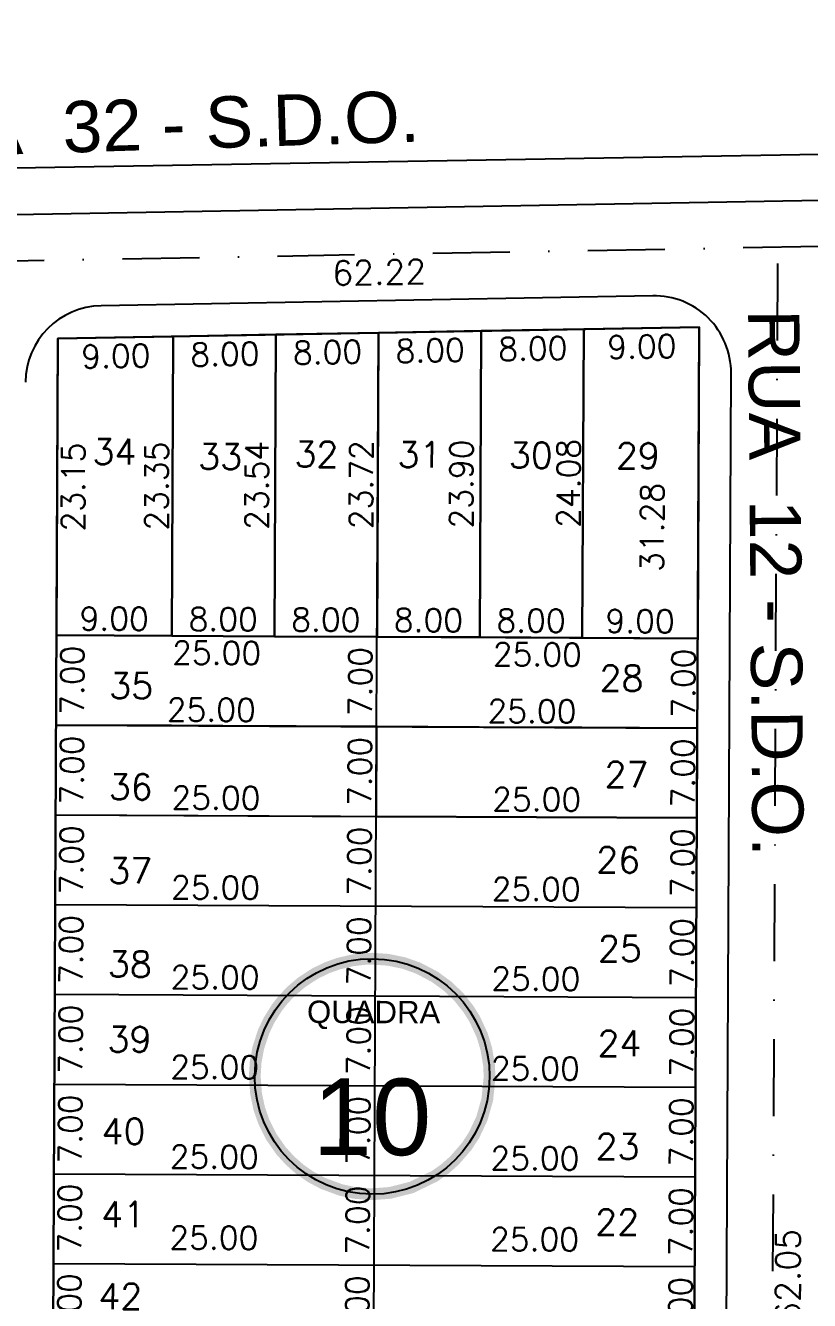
# Model space of a CAD drawing. Header units: millimetres. Extents: x -4430026 to 4783824, y 584 to 9593110.
# Drawn here: x 2252.3 to 2313.4, y 1871.1 to 1970.5 of the extents above; entities that cross this region are included whole.
import ezdxf
from ezdxf.enums import TextEntityAlignment as Align

# ---------------------------------------------------------------- set-up
doc = ezdxf.new("R2010")
doc.units = ezdxf.units.MM
doc.linetypes.add('DASHDOT', pattern=[1, 0.5, -0.25, 0, -0.25])
doc.linetypes.add('HIDDEN2', pattern=[0.1875, 0.125, -0.0625])
for name, color, linetype in [('boundary filipe', 6, 'Continuous'), ('BOUNDARY LOTES', 2, 'Continuous'), ('Calçada', 1, 'Continuous'), ('Cota', 8, 'Continuous'), ('COTAS', 8, 'Continuous'), ('Lotes', 2, 'Continuous'), ('Nomes de Ruas', 3, 'Continuous'), ('Numero de lotes', 5, 'Continuous'), ('númeraçãoquadras', 4, 'Continuous'), ('POLIGONAL', 5, 'Continuous'), ('Projeção', 8, 'HIDDEN2'), ('QUADRA', 4, 'Continuous')]:
    doc.layers.add(name, color=color, linetype=linetype)
doc.styles.add('arcad1', font='romans.shx')
doc.styles.add('ARIAL', font='arial.ttf', dxfattribs={"height": 0.25})
doc.styles.add('ROMANS', font='romans.shx')
doc.styles.add('STYLE1', font='sanss___.ttf')
doc.dimstyles.new('BOLA100', dxfattribs={"dimscale": 0, "dimtxt": 1.9, "dimasz": 0.18, "dimexe": 0.18, "dimexo": 0.063, "dimgap": 0, "dimtad": 1, "dimzin": 4, "dimdsep": 46, "dimtxsty": 'ROMANS', "dimcen": 0.09, "dimse1": 1, "dimse2": 1, "dimsd1": 1, "dimsd2": 1, "dimclrt": 256, "dimaunit": 1, "dimadec": 4, "dimazin": 0, "dimtfac": 1.2, "dimtix": 1, "dimtmove": 2, "dimatfit": 3, "dimfxl": 1, "dimtvp": 2, "dimtolj": 1, "dimtzin": 4, "dimarcsym": 0})
doc.dimstyles.get("Standard").update_dxf_attribs({"dimtxt": 0.18, "dimasz": 0.18, "dimexe": 0.18, "dimexo": 0.0625, "dimgap": 0.09, "dimtad": 0, "dimtih": 1, "dimtoh": 1, "dimdec": 4, "dimzin": 0, "dimdsep": 46, "dimtxsty": 'Standard', "dimcen": 0.09, "dimadec": 0, "dimazin": 0, "dimtfac": 1, "dimtdec": 4, "dimtofl": 0, "dimtmove": 0, "dimatfit": 3, "dimfxl": 1, "dimtolj": 1, "dimtzin": 0, "dimarcsym": 0})

# ---------------------------------------------------------------- blocks, each defined once
blk = doc.blocks.new('NUM_quadra')
at = {"color": 6, "const_width": 0.02}
blk.add_lwpolyline([(-0.0134, 0.1996), (-0.034, 0.1971), (-0.0579, 0.1914), (-0.0779, 0.1842), (-0.0981, 0.1743), (-0.1208, 0.1594), (-0.1377, 0.145), (-0.1521, 0.1299), (-0.1625, 0.1166), (-0.1764, 0.0942), (-0.1852, 0.0754), (-0.1941, 0.0483), (-0.1985, 0.0243), (-0.2, 0), (-0.1977, -0.0299), (-0.1921, -0.0556), (-0.1839, -0.0786), (-0.1713, -0.1033), (-0.1546, -0.1269), (-0.1389, -0.1439), (-0.1219, -0.1586), (-0.1046, -0.1705), (-0.0831, -0.1819), (-0.0531, -0.1928), (-0.0302, -0.1977), (0, -0.2), (0.0309, -0.1976), (0.0677, -0.1882), (0.1069, -0.169), (0.124, -0.1569), (0.1407, -0.1421), (0.1614, -0.1181), (0.1737, -0.0992), (0.187, -0.071), (0.1962, -0.0386), (0.2, 0), (0.1989, 0.0205), (0.1943, 0.0473), (0.1871, 0.0707), (0.1741, 0.0984), (0.1635, 0.1151), (0.1472, 0.1354), (0.1285, 0.1533), (0.1063, 0.1694), (0.0782, 0.1841), (0.0533, 0.1928), (0.0267, 0.1982), (0, 0.2)], close=True, dxfattribs=at)
blk.add_circle((0, 0), 0.2)
at = {"color": 3, "insert": (-0.1114, 0.1285), "char_height": 0.038, "width": 0.2663, "attachment_point": 1, "style": 'STYLE1'}
blk.add_mtext('\\fArial|b0|i0|c0|p34;QUADRA', dxfattribs=at)
at = {"color": 3, "style": 'STYLE1'}
blk.add_attdef('00', text='', height=0.13, dxfattribs=at).set_placement((0, -0.1335), align=Align.CENTER)
blk = doc.blocks.new('*D13324')
at = {"layer": 'DEFPOINTS', "color": 0}
for p in [(2254.817, 1946.092), (2263.818, 1946.253), (2263.909, 1941.205)]:
    blk.add_point(p, dxfattribs=at)
at = {"layer": 'Cota', "color": 41, "insert": (2259.344, 1944.724), "char_height": 1.8, "attachment_point": 5, "rotation": 1.02791, "style": 'ROMANS'}
blk.add_mtext('\\A1;9.00', dxfattribs=at)
blk = doc.blocks.new('*D13325')
at = {"layer": 'DEFPOINTS', "color": 0}
for p in [(2254.817, 1946.092), (2254.707, 1922.942), (2259.565, 1922.919)]:
    blk.add_point(p, dxfattribs=at)
at = {"layer": 'Cota', "color": 41, "insert": (2256.02, 1934.511), "char_height": 1.8, "attachment_point": 5, "rotation": 89.72858, "style": 'ROMANS'}
blk.add_mtext('\\A1;23.15', dxfattribs=at)
blk = doc.blocks.new('*D13326')
at = {"layer": 'DEFPOINTS', "color": 0}
for p in [(2263.818, 1946.253), (2266.182, 1946.242), (2263.707, 1922.9)]:
    blk.add_point(p, dxfattribs=at)
at = {"layer": 'Cota', "color": 41, "insert": (2262.527, 1934.582), "char_height": 1.8, "attachment_point": 5, "rotation": 89.72858, "style": 'ROMANS'}
blk.add_mtext('\\A1;23.35', dxfattribs=at)
blk = doc.blocks.new('*D13327')
at = {"layer": 'DEFPOINTS', "color": 0}
for p in [(2271.819, 1946.397), (2273.992, 1946.387), (2271.707, 1922.862)]:
    blk.add_point(p, dxfattribs=at)
at = {"layer": 'Cota', "color": 41, "insert": (2270.336, 1934.636), "char_height": 1.8, "attachment_point": 5, "rotation": 89.72858, "style": 'ROMANS'}
blk.add_mtext('\\A1;23.54', dxfattribs=at)
blk = doc.blocks.new('*D13328')
at = {"layer": 'DEFPOINTS', "color": 0}
for p in [(2279.82, 1946.54), (2279.707, 1922.824), (2282.014, 1922.813)]:
    blk.add_point(p, dxfattribs=at)
at = {"layer": 'Cota', "color": 41, "insert": (2278.47, 1934.688), "char_height": 1.8, "attachment_point": 5, "rotation": 89.72858, "style": 'ROMANS'}
blk.add_mtext('\\A1;23.72', dxfattribs=at)
blk = doc.blocks.new('*D13329')
at = {"layer": 'DEFPOINTS', "color": 0}
for p in [(2287.82, 1946.684), (2289.935, 1946.674), (2287.707, 1922.786)]:
    blk.add_point(p, dxfattribs=at)
at = {"layer": 'Cota', "color": 41, "insert": (2286.279, 1934.742), "char_height": 1.8, "attachment_point": 5, "rotation": 89.72858, "style": 'ROMANS'}
blk.add_mtext('\\A1;23.90', dxfattribs=at)
blk = doc.blocks.new('*D13330')
at = {"layer": 'DEFPOINTS', "color": 0}
for p in [(2295.821, 1946.828), (2298.287, 1946.816), (2295.707, 1922.748)]:
    blk.add_point(p, dxfattribs=at)
at = {"layer": 'Cota', "color": 41, "insert": (2294.63, 1934.793), "char_height": 1.8, "attachment_point": 5, "rotation": 89.72858, "style": 'ROMANS'}
blk.add_mtext('\\A1;24.08', dxfattribs=at)
blk = doc.blocks.new('*D13331')
at = {"layer": 'DEFPOINTS', "color": 0}
for p in [(2263.697, 1920.615), (2254.683, 1917.79), (2263.683, 1917.748)]:
    blk.add_point(p, dxfattribs=at)
at = {"layer": 'Cota', "color": 41, "insert": (2259.214, 1924.237), "char_height": 1.8, "attachment_point": 5, "rotation": 359.72858, "style": 'ROMANS'}
blk.add_mtext('\\A1;9.00', dxfattribs=at)
blk = doc.blocks.new('*D13332')
at = {"layer": 'DEFPOINTS', "color": 0}
for p in [(2271.696, 1920.578), (2263.683, 1917.748), (2271.683, 1917.71)]:
    blk.add_point(p, dxfattribs=at)
at = {"layer": 'Cota', "color": 41, "insert": (2267.714, 1924.196), "char_height": 1.8, "attachment_point": 5, "rotation": 359.72858, "style": 'ROMANS'}
blk.add_mtext('\\A1;8.00', dxfattribs=at)
blk = doc.blocks.new('*D13333')
at = {"layer": 'DEFPOINTS', "color": 0}
for p in [(2279.696, 1920.54), (2271.683, 1917.71), (2279.683, 1917.672)]:
    blk.add_point(p, dxfattribs=at)
at = {"layer": 'Cota', "color": 41, "insert": (2275.713, 1924.159), "char_height": 1.8, "attachment_point": 5, "rotation": 359.72858, "style": 'ROMANS'}
blk.add_mtext('\\A1;8.00', dxfattribs=at)
blk = doc.blocks.new('*D13334')
at = {"layer": 'DEFPOINTS', "color": 0}
for p in [(2287.696, 1920.502), (2279.683, 1917.672), (2287.683, 1917.634)]:
    blk.add_point(p, dxfattribs=at)
at = {"layer": 'Cota', "color": 41, "insert": (2283.713, 1924.121), "char_height": 1.8, "attachment_point": 5, "rotation": 359.72858, "style": 'ROMANS'}
blk.add_mtext('\\A1;8.00', dxfattribs=at)
blk = doc.blocks.new('*D13335')
at = {"layer": 'DEFPOINTS', "color": 0}
for p in [(2295.696, 1920.464), (2287.683, 1917.634), (2295.683, 1917.596)]:
    blk.add_point(p, dxfattribs=at)
at = {"layer": 'Cota', "color": 41, "insert": (2291.713, 1924.083), "char_height": 1.8, "attachment_point": 5, "rotation": 359.72858, "style": 'ROMANS'}
blk.add_mtext('\\A1;8.00', dxfattribs=at)
blk = doc.blocks.new('*D13336')
at = {"layer": 'DEFPOINTS', "color": 0}
for p in [(2304.696, 1920.421), (2295.683, 1917.596), (2304.682, 1917.553)]:
    blk.add_point(p, dxfattribs=at)
at = {"layer": 'Cota', "color": 41, "insert": (2300.213, 1924.043), "char_height": 1.8, "attachment_point": 5, "rotation": 359.72858, "style": 'ROMANS'}
blk.add_mtext('\\A1;9.00', dxfattribs=at)
blk = doc.blocks.new('*D13337')
at = {"layer": 'DEFPOINTS', "color": 0}
for p in [(2263.818, 1946.253), (2271.819, 1946.397), (2271.909, 1941.349)]:
    blk.add_point(p, dxfattribs=at)
at = {"layer": 'Cota', "color": 41, "insert": (2267.844, 1944.876), "char_height": 1.8, "attachment_point": 5, "rotation": 1.02791, "style": 'ROMANS'}
blk.add_mtext('\\A1;8.00', dxfattribs=at)
blk = doc.blocks.new('*D13338')
at = {"layer": 'DEFPOINTS', "color": 0}
for p in [(2271.819, 1946.397), (2279.82, 1946.54), (2279.91, 1941.492)]:
    blk.add_point(p, dxfattribs=at)
at = {"layer": 'Cota', "color": 41, "insert": (2275.845, 1945.02), "char_height": 1.8, "attachment_point": 5, "rotation": 1.02791, "style": 'ROMANS'}
blk.add_mtext('\\A1;8.00', dxfattribs=at)
blk = doc.blocks.new('*D13339')
at = {"layer": 'DEFPOINTS', "color": 0}
for p in [(2279.82, 1946.54), (2287.82, 1946.684), (2287.911, 1941.636)]:
    blk.add_point(p, dxfattribs=at)
at = {"layer": 'Cota', "color": 41, "insert": (2283.846, 1945.163), "char_height": 1.8, "attachment_point": 5, "rotation": 1.02791, "style": 'ROMANS'}
blk.add_mtext('\\A1;8.00', dxfattribs=at)
blk = doc.blocks.new('*D13340')
at = {"layer": 'DEFPOINTS', "color": 0}
for p in [(2287.82, 1946.684), (2295.821, 1946.828), (2295.912, 1941.779)]:
    blk.add_point(p, dxfattribs=at)
at = {"layer": 'Cota', "color": 41, "insert": (2291.847, 1945.307), "char_height": 1.8, "attachment_point": 5, "rotation": 1.02791, "style": 'ROMANS'}
blk.add_mtext('\\A1;8.00', dxfattribs=at)
blk = doc.blocks.new('*D13341')
at = {"layer": 'DEFPOINTS', "color": 0}
for p in [(2295.821, 1946.828), (2304.822, 1946.989), (2304.912, 1941.941)]:
    blk.add_point(p, dxfattribs=at)
at = {"layer": 'Cota', "color": 41, "insert": (2300.347, 1945.46), "char_height": 1.8, "attachment_point": 5, "rotation": 1.02791, "style": 'ROMANS'}
blk.add_mtext('\\A1;9.00', dxfattribs=at)
blk = doc.blocks.new('*D13342')
at = {"layer": 'DEFPOINTS', "color": 0}
for p in [(2254.575, 1895.051), (2279.575, 1894.933), (2279.564, 1892.61)]:
    blk.add_point(p, dxfattribs=at)
at = {"layer": 'Cota', "color": 41, "insert": (2267.081, 1896.269), "char_height": 1.8, "attachment_point": 5, "rotation": 359.72858, "style": 'ROMANS'}
blk.add_mtext('\\A1;25.00', dxfattribs=at)
blk = doc.blocks.new('*D13343')
at = {"layer": 'DEFPOINTS', "color": 0}
for p in [(2279.575, 1894.933), (2304.575, 1894.814), (2304.564, 1892.491)]:
    blk.add_point(p, dxfattribs=at)
at = {"layer": 'Cota', "color": 41, "insert": (2292.081, 1896.151), "char_height": 1.8, "attachment_point": 5, "rotation": 359.72858, "style": 'ROMANS'}
blk.add_mtext('\\A1;25.00', dxfattribs=at)
blk = doc.blocks.new('*D13344')
at = {"layer": 'DEFPOINTS', "color": 0}
for p in [(2254.608, 1901.942), (2254.575, 1894.942), (2259.432, 1894.919)]:
    blk.add_point(p, dxfattribs=at)
at = {"layer": 'Cota', "color": 41, "insert": (2255.849, 1898.436), "char_height": 1.8, "attachment_point": 5, "rotation": 89.72858, "style": 'ROMANS'}
blk.add_mtext('\\A1;7.00', dxfattribs=at)
blk = doc.blocks.new('*D13345')
at = {"layer": 'DEFPOINTS', "color": 0}
for p in [(2279.608, 1901.824), (2279.575, 1894.824), (2281.881, 1894.813)]:
    blk.add_point(p, dxfattribs=at)
at = {"layer": 'Cota', "color": 41, "insert": (2278.298, 1898.33), "char_height": 1.8, "attachment_point": 5, "rotation": 89.72858, "style": 'ROMANS'}
blk.add_mtext('\\A1;7.00', dxfattribs=at)
blk = doc.blocks.new('*D13346')
at = {"layer": 'DEFPOINTS', "color": 0}
for p in [(2254.542, 1888.051), (2279.542, 1887.933), (2279.531, 1885.61)]:
    blk.add_point(p, dxfattribs=at)
at = {"layer": 'Cota', "color": 41, "insert": (2267.048, 1889.269), "char_height": 1.8, "attachment_point": 5, "rotation": 359.72858, "style": 'ROMANS'}
blk.add_mtext('\\A1;25.00', dxfattribs=at)
blk = doc.blocks.new('*D13347')
at = {"layer": 'DEFPOINTS', "color": 0}
for p in [(2279.542, 1887.933), (2304.542, 1887.815), (2304.531, 1885.492)]:
    blk.add_point(p, dxfattribs=at)
at = {"layer": 'Cota', "color": 41, "insert": (2292.048, 1889.151), "char_height": 1.8, "attachment_point": 5, "rotation": 359.72858, "style": 'ROMANS'}
blk.add_mtext('\\A1;25.00', dxfattribs=at)
blk = doc.blocks.new('*D13348')
at = {"layer": 'DEFPOINTS', "color": 0}
for p in [(2254.575, 1894.942), (2254.542, 1887.943), (2259.399, 1887.92)]:
    blk.add_point(p, dxfattribs=at)
at = {"layer": 'Cota', "color": 41, "insert": (2255.816, 1891.437), "char_height": 1.8, "attachment_point": 5, "rotation": 89.72858, "style": 'ROMANS'}
blk.add_mtext('\\A1;7.00', dxfattribs=at)
blk = doc.blocks.new('*D13349')
at = {"layer": 'DEFPOINTS', "color": 0}
for p in [(2279.575, 1894.824), (2279.541, 1887.824), (2281.848, 1887.813)]:
    blk.add_point(p, dxfattribs=at)
at = {"layer": 'Cota', "color": 41, "insert": (2278.265, 1891.33), "char_height": 1.8, "attachment_point": 5, "rotation": 89.72858, "style": 'ROMANS'}
blk.add_mtext('\\A1;7.00', dxfattribs=at)
blk = doc.blocks.new('*D13350')
at = {"layer": 'DEFPOINTS', "color": 0}
for p in [(2254.509, 1881.051), (2279.509, 1880.933), (2279.498, 1878.61)]:
    blk.add_point(p, dxfattribs=at)
at = {"layer": 'Cota', "color": 41, "insert": (2267.015, 1882.269), "char_height": 1.8, "attachment_point": 5, "rotation": 359.72858, "style": 'ROMANS'}
blk.add_mtext('\\A1;25.00', dxfattribs=at)
blk = doc.blocks.new('*D13351')
at = {"layer": 'DEFPOINTS', "color": 0}
for p in [(2279.509, 1880.933), (2304.508, 1880.815), (2304.497, 1878.492)]:
    blk.add_point(p, dxfattribs=at)
at = {"layer": 'Cota', "color": 41, "insert": (2292.015, 1882.151), "char_height": 1.8, "attachment_point": 5, "rotation": 359.72858, "style": 'ROMANS'}
blk.add_mtext('\\A1;25.00', dxfattribs=at)
blk = doc.blocks.new('*D13352')
at = {"layer": 'DEFPOINTS', "color": 0}
for p in [(2254.542, 1887.943), (2254.508, 1880.943), (2259.366, 1880.92)]:
    blk.add_point(p, dxfattribs=at)
at = {"layer": 'Cota', "color": 41, "insert": (2255.783, 1884.437), "char_height": 1.8, "attachment_point": 5, "rotation": 89.72858, "style": 'ROMANS'}
blk.add_mtext('\\A1;7.00', dxfattribs=at)
blk = doc.blocks.new('*D13353')
at = {"layer": 'DEFPOINTS', "color": 0}
for p in [(2279.541, 1887.824), (2279.508, 1880.824), (2281.815, 1880.813)]:
    blk.add_point(p, dxfattribs=at)
at = {"layer": 'Cota', "color": 41, "insert": (2278.231, 1884.33), "char_height": 1.8, "attachment_point": 5, "rotation": 89.72858, "style": 'ROMANS'}
blk.add_mtext('\\A1;7.00', dxfattribs=at)
blk = doc.blocks.new('*D13354')
at = {"layer": 'DEFPOINTS', "color": 0}
for p in [(2254.479, 1874.736), (2279.479, 1874.618), (2279.468, 1872.295)]:
    blk.add_point(p, dxfattribs=at)
at = {"layer": 'Cota', "color": 41, "insert": (2266.985, 1875.954), "char_height": 1.8, "attachment_point": 5, "rotation": 359.72858, "style": 'ROMANS'}
blk.add_mtext('\\A1;25.00', dxfattribs=at)
blk = doc.blocks.new('*D13355')
at = {"layer": 'DEFPOINTS', "color": 0}
for p in [(2279.479, 1874.618), (2304.479, 1874.5), (2304.468, 1872.177)]:
    blk.add_point(p, dxfattribs=at)
at = {"layer": 'Cota', "color": 41, "insert": (2291.985, 1875.836), "char_height": 1.8, "attachment_point": 5, "rotation": 359.72858, "style": 'ROMANS'}
blk.add_mtext('\\A1;25.00', dxfattribs=at)
blk = doc.blocks.new('*D13356')
at = {"layer": 'DEFPOINTS', "color": 0}
for p in [(2254.509, 1881.002), (2254.476, 1874.002), (2259.333, 1873.979)]:
    blk.add_point(p, dxfattribs=at)
at = {"layer": 'Cota', "color": 41, "insert": (2255.75, 1877.496), "char_height": 1.8, "attachment_point": 5, "rotation": 89.72858, "style": 'ROMANS'}
blk.add_mtext('\\A1;7.00', dxfattribs=at)
blk = doc.blocks.new('*D13357')
at = {"layer": 'DEFPOINTS', "color": 0}
for p in [(2279.508, 1880.824), (2279.475, 1873.824), (2281.782, 1873.813)]:
    blk.add_point(p, dxfattribs=at)
at = {"layer": 'Cota', "color": 41, "insert": (2278.198, 1877.33), "char_height": 1.8, "attachment_point": 5, "rotation": 89.72858, "style": 'ROMANS'}
blk.add_mtext('\\A1;7.00', dxfattribs=at)
blk = doc.blocks.new('*D13360')
at = {"layer": 'DEFPOINTS', "color": 0}
for p in [(2254.476, 1874.002), (2254.442, 1867.002), (2259.3, 1866.979)]:
    blk.add_point(p, dxfattribs=at)
at = {"layer": 'Cota', "color": 41, "insert": (2255.717, 1870.496), "char_height": 1.8, "attachment_point": 5, "rotation": 89.72858, "style": 'ROMANS'}
blk.add_mtext('\\A1;7.00', dxfattribs=at)
blk = doc.blocks.new('*D13361')
at = {"layer": 'DEFPOINTS', "color": 0}
for p in [(2279.475, 1873.824), (2279.442, 1866.824), (2281.748, 1866.813)]:
    blk.add_point(p, dxfattribs=at)
at = {"layer": 'Cota', "color": 41, "insert": (2278.165, 1870.33), "char_height": 1.8, "attachment_point": 5, "rotation": 89.72858, "style": 'ROMANS'}
blk.add_mtext('\\A1;7.00', dxfattribs=at)
blk = doc.blocks.new('*D13657')
at = {"layer": 'DEFPOINTS', "color": 0}
for p in [(2254.641, 1908.942), (2254.608, 1901.942), (2259.465, 1901.919)]:
    blk.add_point(p, dxfattribs=at)
at = {"layer": 'Cota', "color": 41, "insert": (2255.882, 1905.436), "char_height": 1.8, "attachment_point": 5, "rotation": 89.72858, "style": 'ROMANS'}
blk.add_mtext('\\A1;7.00', dxfattribs=at)
blk = doc.blocks.new('*D13658')
at = {"layer": 'DEFPOINTS', "color": 0}
for p in [(2279.641, 1908.824), (2279.608, 1901.824), (2281.914, 1901.813)]:
    blk.add_point(p, dxfattribs=at)
at = {"layer": 'Cota', "color": 41, "insert": (2278.331, 1905.33), "char_height": 1.8, "attachment_point": 5, "rotation": 89.72858, "style": 'ROMANS'}
blk.add_mtext('\\A1;7.00', dxfattribs=at)
blk = doc.blocks.new('*D13659')
at = {"layer": 'DEFPOINTS', "color": 0}
for p in [(2254.674, 1915.942), (2254.641, 1908.942), (2259.499, 1908.919)]:
    blk.add_point(p, dxfattribs=at)
at = {"layer": 'Cota', "color": 41, "insert": (2255.915, 1912.436), "char_height": 1.8, "attachment_point": 5, "rotation": 89.72858, "style": 'ROMANS'}
blk.add_mtext('\\A1;7.00', dxfattribs=at)
blk = doc.blocks.new('*D13660')
at = {"layer": 'DEFPOINTS', "color": 0}
for p in [(2279.674, 1915.824), (2279.641, 1908.824), (2281.947, 1908.813)]:
    blk.add_point(p, dxfattribs=at)
at = {"layer": 'Cota', "color": 41, "insert": (2278.364, 1912.33), "char_height": 1.8, "attachment_point": 5, "rotation": 89.72858, "style": 'ROMANS'}
blk.add_mtext('\\A1;7.00', dxfattribs=at)
blk = doc.blocks.new('*D13661')
at = {"layer": 'DEFPOINTS', "color": 0}
for p in [(2254.608, 1902.051), (2279.608, 1901.933), (2279.597, 1899.61)]:
    blk.add_point(p, dxfattribs=at)
at = {"layer": 'Cota', "color": 41, "insert": (2267.114, 1903.269), "char_height": 1.8, "attachment_point": 5, "rotation": 359.72858, "style": 'ROMANS'}
blk.add_mtext('\\A1;25.00', dxfattribs=at)
blk = doc.blocks.new('*D13662')
at = {"layer": 'DEFPOINTS', "color": 0}
for p in [(2279.608, 1901.933), (2304.608, 1901.814), (2304.597, 1899.491)]:
    blk.add_point(p, dxfattribs=at)
at = {"layer": 'Cota', "color": 41, "insert": (2292.114, 1903.151), "char_height": 1.8, "attachment_point": 5, "rotation": 359.72858, "style": 'ROMANS'}
blk.add_mtext('\\A1;25.00', dxfattribs=at)
blk = doc.blocks.new('*D13663')
at = {"layer": 'DEFPOINTS', "color": 0}
for p in [(2254.642, 1909.051), (2279.641, 1908.933), (2279.63, 1906.61)]:
    blk.add_point(p, dxfattribs=at)
at = {"layer": 'Cota', "color": 41, "insert": (2267.148, 1910.269), "char_height": 1.8, "attachment_point": 5, "rotation": 359.72858, "style": 'ROMANS'}
blk.add_mtext('\\A1;25.00', dxfattribs=at)
blk = doc.blocks.new('*D13664')
at = {"layer": 'DEFPOINTS', "color": 0}
for p in [(2279.641, 1908.933), (2304.641, 1908.814), (2304.63, 1906.491)]:
    blk.add_point(p, dxfattribs=at)
at = {"layer": 'Cota', "color": 41, "insert": (2292.147, 1910.15), "char_height": 1.8, "attachment_point": 5, "rotation": 359.72858, "style": 'ROMANS'}
blk.add_mtext('\\A1;25.00', dxfattribs=at)
blk = doc.blocks.new('*D13665')
at = {"layer": 'DEFPOINTS', "color": 0}
for p in [(2254.279, 1915.921), (2279.279, 1915.803), (2279.268, 1913.48)]:
    blk.add_point(p, dxfattribs=at)
at = {"layer": 'Cota', "color": 41, "insert": (2266.785, 1917.139), "char_height": 1.8, "attachment_point": 5, "rotation": 359.72858, "style": 'ROMANS'}
blk.add_mtext('\\A1;25.00', dxfattribs=at)
blk = doc.blocks.new('*D13666')
at = {"layer": 'DEFPOINTS', "color": 0}
for p in [(2279.279, 1915.803), (2304.278, 1915.684), (2304.267, 1913.361)]:
    blk.add_point(p, dxfattribs=at)
at = {"layer": 'Cota', "color": 41, "insert": (2291.785, 1917.02), "char_height": 1.8, "attachment_point": 5, "rotation": 359.72858, "style": 'ROMANS'}
blk.add_mtext('\\A1;25.00', dxfattribs=at)
blk = doc.blocks.new('*D14084')
at = {"layer": 'DEFPOINTS', "color": 0, "linetype": 'ByBlock'}
for p in [(2310.951, 1953.2), (2310.184, 1791.151), (2312.293, 1791.141)]:
    blk.add_point(p, dxfattribs=at)
at = {"layer": 'COTAS', "linetype": 'ByBlock', "insert": (2311.727, 1872.17), "char_height": 1.9, "attachment_point": 5, "rotation": 89.72858, "style": 'ROMANS'}
blk.add_mtext('\\A1;162.05', dxfattribs=at)
blk = doc.blocks.new('*D14097')
at = {"layer": 'DEFPOINTS', "color": 0, "linetype": 'ByBlock'}
for p in [(2310.951, 1953.2), (2248.745, 1952.084), (2310.993, 1950.867)]:
    blk.add_point(p, dxfattribs=at)
at = {"layer": 'COTAS', "linetype": 'ByBlock', "insert": (2279.873, 1951.258), "char_height": 1.9, "attachment_point": 5, "rotation": 1.02791, "style": 'ROMANS'}
blk.add_mtext('\\A1;62.22', dxfattribs=at)
blk = doc.blocks.new('*D14098')
at = {"layer": 'DEFPOINTS', "color": 0, "linetype": 'ByBlock'}
for p in [(2373.157, 1954.316), (2373.157, 1954.316), (2310.951, 1953.2)]:
    blk.add_point(p, dxfattribs=at)
at = {"layer": 'COTAS', "linetype": 'ByBlock', "insert": (2342.036, 1955.505), "char_height": 1.9, "attachment_point": 5, "rotation": 1.02791, "style": 'ROMANS'}
blk.add_mtext('\\A1;62.22', dxfattribs=at)
blk = doc.blocks.new('*D13955')
at = {"layer": 'DEFPOINTS', "color": 0}
for p in [(2304.475, 1873.706), (2306.975, 1873.694), (2304.442, 1866.706)]:
    blk.add_point(p, dxfattribs=at)
at = {"layer": 'COTAS', "color": 41, "insert": (2303.358, 1870.211), "char_height": 1.8, "attachment_point": 5, "rotation": 89.72858, "style": 'ROMANS'}
blk.add_mtext('\\A1;7.00', dxfattribs=at)
blk = doc.blocks.new('*D13956')
at = {"layer": 'DEFPOINTS', "color": 0}
for p in [(2304.508, 1880.706), (2307.008, 1880.694), (2304.475, 1873.706)]:
    blk.add_point(p, dxfattribs=at)
at = {"layer": 'COTAS', "color": 41, "insert": (2303.391, 1877.211), "char_height": 1.8, "attachment_point": 5, "rotation": 89.72858, "style": 'ROMANS'}
blk.add_mtext('\\A1;7.00', dxfattribs=at)
blk = doc.blocks.new('*D13957')
at = {"layer": 'DEFPOINTS', "color": 0}
for p in [(2304.541, 1887.706), (2307.041, 1887.694), (2304.508, 1880.706)]:
    blk.add_point(p, dxfattribs=at)
at = {"layer": 'COTAS', "color": 41, "insert": (2303.425, 1884.211), "char_height": 1.8, "attachment_point": 5, "rotation": 89.72858, "style": 'ROMANS'}
blk.add_mtext('\\A1;7.00', dxfattribs=at)
blk = doc.blocks.new('*D13958')
at = {"layer": 'DEFPOINTS', "color": 0}
for p in [(2304.574, 1894.706), (2307.074, 1894.694), (2304.541, 1887.706)]:
    blk.add_point(p, dxfattribs=at)
at = {"layer": 'COTAS', "color": 41, "insert": (2303.458, 1891.211), "char_height": 1.8, "attachment_point": 5, "rotation": 89.72858, "style": 'ROMANS'}
blk.add_mtext('\\A1;7.00', dxfattribs=at)
blk = doc.blocks.new('*D13959')
at = {"layer": 'DEFPOINTS', "color": 0}
for p in [(2304.607, 1901.706), (2307.107, 1901.694), (2304.574, 1894.706)]:
    blk.add_point(p, dxfattribs=at)
at = {"layer": 'COTAS', "color": 41, "insert": (2303.491, 1898.211), "char_height": 1.8, "attachment_point": 5, "rotation": 89.72858, "style": 'ROMANS'}
blk.add_mtext('\\A1;7.00', dxfattribs=at)
blk = doc.blocks.new('*D13960')
at = {"layer": 'DEFPOINTS', "color": 0}
for p in [(2304.641, 1908.705), (2307.141, 1908.694), (2304.607, 1901.706)]:
    blk.add_point(p, dxfattribs=at)
at = {"layer": 'COTAS', "color": 41, "insert": (2303.524, 1905.211), "char_height": 1.8, "attachment_point": 5, "rotation": 89.72858, "style": 'ROMANS'}
blk.add_mtext('\\A1;7.00', dxfattribs=at)
blk = doc.blocks.new('*D13961')
at = {"layer": 'DEFPOINTS', "color": 0}
for p in [(2304.674, 1915.705), (2307.174, 1915.694), (2304.641, 1908.705)]:
    blk.add_point(p, dxfattribs=at)
at = {"layer": 'COTAS', "color": 41, "insert": (2303.557, 1912.211), "char_height": 1.8, "attachment_point": 5, "rotation": 89.72858, "style": 'ROMANS'}
blk.add_mtext('\\A1;7.00', dxfattribs=at)
blk = doc.blocks.new('*D13970')
at = {"layer": 'DEFPOINTS', "color": 0}
for p in [(2304.822, 1946.989), (2304.822, 1946.989), (2304.674, 1915.705)]:
    blk.add_point(p, dxfattribs=at)
at = {"layer": 'COTAS', "color": 41, "insert": (2301.148, 1931.364), "char_height": 1.8, "attachment_point": 5, "rotation": 89.72858, "style": 'ROMANS'}
blk.add_mtext('\\A1;31.28', dxfattribs=at)
blk = doc.blocks.new('*D9083')
at = {"layer": 'DEFPOINTS', "color": 0}
for p in [(2254.695, 1920.353), (2279.695, 1920.234), (2279.684, 1917.911)]:
    blk.add_point(p, dxfattribs=at)
at = {"layer": 'Cota', "color": 41, "insert": (2267.201, 1921.571), "char_height": 1.8, "attachment_point": 5, "rotation": 359.72858, "style": 'ROMANS'}
blk.add_mtext('\\A1;25.00', dxfattribs=at)
blk = doc.blocks.new('*D9084')
at = {"layer": 'DEFPOINTS', "color": 0}
for p in [(2279.695, 1920.234), (2304.695, 1920.116), (2304.684, 1917.793)]:
    blk.add_point(p, dxfattribs=at)
at = {"layer": 'Cota', "color": 41, "insert": (2292.201, 1921.452), "char_height": 1.8, "attachment_point": 5, "rotation": 359.72858, "style": 'ROMANS'}
blk.add_mtext('\\A1;25.00', dxfattribs=at)
blk = doc.blocks.new('*D9085')
at = {"layer": 'DEFPOINTS', "color": 0}
for p in [(2254.707, 1922.942), (2254.674, 1915.942), (2259.532, 1915.919)]:
    blk.add_point(p, dxfattribs=at)
at = {"layer": 'Cota', "color": 41, "insert": (2255.948, 1919.436), "char_height": 1.8, "attachment_point": 5, "rotation": 89.72858, "style": 'ROMANS'}
blk.add_mtext('\\A1;7.00', dxfattribs=at)
blk = doc.blocks.new('*D9086')
at = {"layer": 'DEFPOINTS', "color": 0}
for p in [(2279.707, 1922.824), (2279.674, 1915.824), (2281.981, 1915.813)]:
    blk.add_point(p, dxfattribs=at)
at = {"layer": 'Cota', "color": 41, "insert": (2278.397, 1919.33), "char_height": 1.8, "attachment_point": 5, "rotation": 89.72858, "style": 'ROMANS'}
blk.add_mtext('\\A1;7.00', dxfattribs=at)
blk = doc.blocks.new('*D9087')
at = {"layer": 'DEFPOINTS', "color": 0}
for p in [(2304.707, 1922.705), (2307.207, 1922.693), (2304.674, 1915.705)]:
    blk.add_point(p, dxfattribs=at)
at = {"layer": 'COTAS', "color": 41, "insert": (2303.59, 1919.211), "char_height": 1.8, "attachment_point": 5, "rotation": 89.72858, "style": 'ROMANS'}
blk.add_mtext('\\A1;7.00', dxfattribs=at)

msp = doc.modelspace()

# ---------------------------------------------------------------- linework, layer by layer
at = {"layer": 'boundary filipe', "elevation": 2.439}
msp.add_lwpolyline([(2304.128, 1800.53, 0.08584), (2307.529, 1780.295), (2317.555, 1751.751, 0.000798), (2270.557, 1735.143, -0.519597), (2253.874, 1746.982), (2254.817, 1946.092), (2304.822, 1946.989), (2304.128, 1800.53)], format="xyb", dxfattribs=at)
at = {"layer": 'BOUNDARY LOTES', "elevation": 2.439}
for points in [[(2254.817, 1946.092), (2263.818, 1946.253), (2263.707, 1922.9), (2254.707, 1922.942), (2254.817, 1946.092)], [(2263.818, 1946.253), (2271.819, 1946.397), (2271.707, 1922.862), (2263.707, 1922.9), (2263.818, 1946.253)], [(2271.819, 1946.397), (2279.82, 1946.54), (2279.707, 1922.824), (2271.707, 1922.862), (2271.819, 1946.397)], [(2279.82, 1946.54), (2287.82, 1946.684), (2287.707, 1922.786), (2279.707, 1922.824), (2279.82, 1946.54)], [(2287.82, 1946.684), (2295.821, 1946.828), (2295.707, 1922.748), (2287.707, 1922.786), (2287.82, 1946.684)], [(2295.821, 1946.828), (2304.822, 1946.989), (2304.707, 1922.705), (2295.707, 1922.748), (2295.821, 1946.828)]]:
    msp.add_lwpolyline(points, dxfattribs=at)
for points in [[(2263.818, 1946.253), (2254.817, 1946.092), (2254.707, 1922.942), (2263.707, 1922.9)], [(2271.819, 1946.397), (2263.818, 1946.253), (2263.707, 1922.9), (2271.707, 1922.862)], [(2279.82, 1946.54), (2271.819, 1946.397), (2271.707, 1922.862), (2279.707, 1922.824)], [(2287.82, 1946.684), (2279.82, 1946.54), (2279.707, 1922.824), (2287.707, 1922.786)], [(2295.821, 1946.828), (2287.82, 1946.684), (2287.707, 1922.786), (2295.707, 1922.748)], [(2304.822, 1946.989), (2295.821, 1946.828), (2295.707, 1922.748), (2304.707, 1922.705)], [(2279.674, 1915.824), (2271.674, 1915.862), (2263.674, 1915.9), (2254.674, 1915.942), (2254.641, 1908.942), (2279.641, 1908.824)], [(2279.674, 1915.824), (2254.674, 1915.942), (2254.641, 1908.942), (2279.641, 1908.824)], [(2304.674, 1915.705), (2295.674, 1915.748), (2287.674, 1915.786), (2279.674, 1915.824), (2279.641, 1908.824), (2304.641, 1908.705)], [(2279.674, 1915.824), (2304.674, 1915.705), (2304.641, 1908.705), (2279.641, 1908.824)]]:
    msp.add_lwpolyline(points, close=True, dxfattribs=at)
at = {"layer": 'Calçada'}
for p, q in [((3074.748, 1970.505, 2.439), (1674.495, 1945.381, 2.439)), ((2301.197, 1949.424, 2.439), (2258.193, 1948.653, 2.439)), ((2306.628, 1800.518, 2.439), (2307.305, 1943.397, 2.439))]:
    msp.add_line(p, q, dxfattribs=at)
for centre, start, end in [((2301.305, 1943.425, 2.439), 359.72858, 91.02791), ((2258.301, 1942.654, 2.439), 91.02791, 179.72858)]:
    msp.add_arc(centre, 6, start, end, dxfattribs=at)
at = {"layer": 'Lotes'}
for p, q in [((2263.707, 1922.9, 2.439), (2263.818, 1946.253, 2.439)), ((2271.707, 1922.862, 2.439), (2271.819, 1946.397, 2.439)), ((2279.674, 1915.824, 2.439), (2279.82, 1946.54, 2.439)), ((2287.707, 1922.786, 2.439), (2287.82, 1946.684, 2.439)), ((2295.707, 1922.748, 2.439), (2295.821, 1946.828, 2.439)), ((2254.707, 1922.942, 2.439), (2304.707, 1922.705, 2.439)), ((2254.674, 1915.942, 2.439), (2304.674, 1915.705, 2.439)), ((2254.674, 1915.942, 2.439), (2304.674, 1915.705, 2.439)), ((2279.016, 1776.977, 2.439), (2279.674, 1915.824, 2.439)), ((2254.641, 1908.942, 2.439), (2304.641, 1908.705, 2.439)), ((2254.608, 1901.942, 2.439), (2304.607, 1901.706, 2.439)), ((2254.575, 1894.942, 2.439), (2304.574, 1894.706, 2.439)), ((2254.542, 1887.943, 2.439), (2304.541, 1887.706, 2.439)), ((2254.508, 1880.943, 2.439), (2304.508, 1880.706, 2.439)), ((2254.475, 1873.943, 2.439), (2304.475, 1873.706, 2.439))]:
    msp.add_line(p, q, dxfattribs=at)
at = {"layer": 'POLIGONAL', "linetype": 'ByBlock'}
msp.add_line((2602.484, 1965.307, 2.439), (2143.464, 1957.557, 2.439), dxfattribs=at)
msp.add_line((2602.484, 1965.307, 2.439), (2143.464, 1957.557, 2.439), dxfattribs=at)
at = {"layer": 'Projeção', "linetype": 'DASHDOT', "ltscale": 12}
for p, q in [((3076.423, 1966.934, 2.439), (1675.686, 1941.802, 2.439)), ((2310.229, 1800.74, 2.439), (2310.951, 1953.2, 2.439))]:
    msp.add_line(p, q, dxfattribs=at)
at = {"layer": 'QUADRA', "elevation": 2.439}
msp.add_lwpolyline([(2304.128, 1800.53), (2304.822, 1946.989), (2254.817, 1946.092), (2253.874, 1746.982)], dxfattribs=at)
msp.add_lwpolyline([(2307.529, 1780.295), (2317.555, 1751.751, 0.000798), (2270.557, 1735.143, -0.519597), (2253.874, 1746.982), (2254.817, 1946.092), (2304.822, 1946.989), (2304.128, 1800.53)], format="xyb", dxfattribs=at)

# ---------------------------------------------------------------- block references
at = {"layer": 'númeraçãoquadras', "linetype": 'ByBlock', "extrusion": (0.084423, -0.000343131, 0.99643)}
ref = msp.add_blockref('NUM_quadra', (1897.783, -2263.316, 194.21), dxfattribs=dict(at, xscale=45.93175888062505, yscale=45.93175888063583, zscale=45.9317585301845, rotation=270.0385460290153))
ref.add_attrib('00', '10', dxfattribs={"layer": '0', "color": 3, "extrusion": (0.084423, -0.000343131, 0.99643), "height": 5.9711, "rotation": 270.03855, "style": 'STYLE1'}).set_placement((1891.652, -2263.321, 194.21), align=Align.CENTER)

# ---------------------------------------------------------------- texts
at = {"layer": 'Nomes de Ruas', "extrusion": (-0.084988, 0.016854, 0.996239), "style": 'ARIAL'}
msp.add_text('RUA  32 - S.D.O.', height=4, rotation=102.96746, dxfattribs=at).set_placement((-2358.478, 1809.698, -154.942))
msp.add_text('RUA  32 - S.D.O.', height=4, rotation=102.96746, dxfattribs=at).set_placement((-2358.478, 1809.698, -154.942))
at = {"layer": 'Nomes de Ruas', "extrusion": (0.018825, 0.084574, 0.996239), "style": 'ARIAL'}
msp.add_text('RUA  12 - S.D.O.', height=4, rotation=102.96746, dxfattribs=at).set_placement((-1830.166, -2394.149, 210.669))
msp.add_text('RUA  12 - S.D.O.', height=4, rotation=102.96746, dxfattribs=at).set_placement((-1830.166, -2394.149, 210.669))
at = {"layer": 'Numero de lotes', "style": 'arcad1'}
for s, p in [('34', (2259.243, 1937.262, 2.439)), ('33', (2267.472, 1936.885, 2.439)), ('32', (2274.978, 1937.07, 2.439)), ('31', (2283.024, 1937.031, 2.439)), ('30', (2291.69, 1936.99, 2.439)), ('29', (2300.038, 1936.951, 2.439)), ('28', (2298.762, 1919.601, 2.439)), ('35', (2260.536, 1919.006, 2.439)), ('35', (2260.536, 1919.006, 2.439)), ('27', (2299.149, 1912.087, 2.439)), ('36', (2260.498, 1911.122, 2.439)), ('36', (2260.498, 1911.122, 2.439)), ('26', (2298.504, 1905.433, 2.439)), ('37', (2260.467, 1904.578, 2.439)), ('37', (2260.467, 1904.578, 2.439)), ('25', (2298.638, 1898.507, 2.439)), ('38', (2260.433, 1897.295, 2.439)), ('38', (2260.433, 1897.295, 2.439)), ('39', (2260.405, 1891.432, 2.439)), ('39', (2260.405, 1891.432, 2.439)), ('24', (2298.603, 1891.118, 2.439)), ('40', (2259.942, 1884.261, 2.439)), ('40', (2259.942, 1884.261, 2.439)), ('23', (2298.451, 1883.079, 2.439)), ('41', (2259.911, 1877.778, 2.439)), ('41', (2259.911, 1877.778, 2.439)), ('22', (2298.423, 1877.179, 2.439)), ('42', (2259.693, 1871.382, 2.439))]:
    msp.add_text(s, height=2, rotation=359.72858, dxfattribs=at).set_placement(p, align=Align.MIDDLE_CENTER)

# ---------------------------------------------------------------- dimensions: what is measured, and where the dimension line sits
at = {"layer": 'Cota'}
for p1, p2, distance, picture, middle in [((2254.817, 1946.092, 2.439), (2254.707, 1922.942, 2.439), 4.858, '*D13325', (2256.02, 1934.511, 2.439)), ((2254.817, 1946.092, 2.439), (2263.818, 1946.253, 2.439), -5.049, '*D13324', (2259.344, 1944.724, 2.439)), ((2263.707, 1922.9, 2.439), (2263.818, 1946.253, 2.439), -2.364, '*D13326', (2262.527, 1934.582, 2.439)), ((2271.707, 1922.862, 2.439), (2271.819, 1946.397, 2.439), -2.173, '*D13327', (2270.336, 1934.636, 2.439)), ((2279.82, 1946.54, 2.439), (2279.707, 1922.824, 2.439), 2.307, '*D13328', (2278.47, 1934.688, 2.439)), ((2287.707, 1922.786, 2.439), (2287.82, 1946.684, 2.439), -2.115, '*D13329', (2286.279, 1934.742, 2.439)), ((2295.707, 1922.748, 2.439), (2295.821, 1946.828, 2.439), -2.466, '*D13330', (2294.63, 1934.793, 2.439)), ((2254.683, 1917.79, 2.439), (2263.683, 1917.748, 2.439), 2.868, '*D13331', (2259.214, 1924.237, 2.439)), ((2254.695, 1920.353, 2.439), (2279.695, 1920.234, 2.439), -2.323, '*D9083', (2267.201, 1921.571, 2.439)), ((2254.279, 1915.921, 2.439), (2279.279, 1915.803, 2.439), -2.323, '*D13665', (2266.785, 1917.139, 2.439)), ((2254.642, 1909.051, 2.439), (2279.641, 1908.933, 2.439), -2.323, '*D13663', (2267.148, 1910.269, 2.439)), ((2254.608, 1902.051, 2.439), (2279.608, 1901.933, 2.439), -2.323, '*D13661', (2267.114, 1903.269, 2.439)), ((2254.575, 1895.051, 2.439), (2279.575, 1894.933, 2.439), -2.323, '*D13342', (2267.081, 1896.269, 2.439)), ((2254.542, 1888.051, 2.439), (2279.542, 1887.933, 2.439), -2.323, '*D13346', (2267.048, 1889.269, 2.439)), ((2254.509, 1881.051, 2.439), (2279.509, 1880.933, 2.439), -2.323, '*D13350', (2267.015, 1882.269, 2.439)), ((2254.479, 1874.736, 2.439), (2279.479, 1874.618, 2.439), -2.323, '*D13354', (2266.985, 1875.954, 2.439))]:
    dim = msp.add_aligned_dim(p1=p1, p2=p2, distance=distance, dimstyle='Standard', override={"dimtxt": 1.8, "dimexo": 0.063, "dimgap": 0, "dimtih": 0, "dimtoh": 0, "dimdec": 2, "dimzin": 4, "dimtxsty": 'ROMANS', "dimse1": 1, "dimse2": 1, "dimsd1": 1, "dimsd2": 1, "dimclrt": 41, "dimtfac": 1.2, "dimtdec": 2, "dimtix": 1, "dimtofl": 1, "dimtmove": 2, "dimfxl": 0.18, "dimfxlon": 1, "dimtvp": 2, "dimtzin": 4}, dxfattribs=at)
    dim.commit()
    dim.dimension.update_dxf_attribs({"geometry": picture, "text_midpoint": middle})
for base, p1, p2, angle, picture, middle in [((2271.909, 1941.349, 2.439), (2263.818, 1946.253, 2.439), (2271.819, 1946.397, 2.439), 181.02791, '*D13337', (2267.844, 1944.876, 2.439)), ((2279.91, 1941.492, 2.439), (2271.819, 1946.397, 2.439), (2279.82, 1946.54, 2.439), 181.02791, '*D13338', (2275.845, 1945.02, 2.439)), ((2287.911, 1941.636, 2.439), (2279.82, 1946.54, 2.439), (2287.82, 1946.684, 2.439), 181.02791, '*D13339', (2283.846, 1945.163, 2.439)), ((2295.912, 1941.779, 2.439), (2287.82, 1946.684, 2.439), (2295.821, 1946.828, 2.439), 181.02791, '*D13340', (2291.847, 1945.307, 2.439)), ((2304.912, 1941.941, 2.439), (2295.821, 1946.828, 2.439), (2304.822, 1946.989, 2.439), 181.02791, '*D13341', (2300.347, 1945.46, 2.439)), ((2271.696, 1920.578, 2.439), (2263.683, 1917.748, 2.439), (2271.683, 1917.71, 2.439), 179.72858, '*D13332', (2267.714, 1924.196, 2.439)), ((2279.696, 1920.54, 2.439), (2271.683, 1917.71, 2.439), (2279.683, 1917.672, 2.439), 179.72858, '*D13333', (2275.713, 1924.159, 2.439)), ((2287.696, 1920.502, 2.439), (2279.683, 1917.672, 2.439), (2287.683, 1917.634, 2.439), 179.72858, '*D13334', (2283.713, 1924.121, 2.439)), ((2295.696, 1920.464, 2.439), (2287.683, 1917.634, 2.439), (2295.683, 1917.596, 2.439), 179.72858, '*D13335', (2291.713, 1924.083, 2.439)), ((2304.696, 1920.421, 2.439), (2295.683, 1917.596, 2.439), (2304.682, 1917.553, 2.439), 179.72858, '*D13336', (2300.213, 1924.043, 2.439)), ((2259.532, 1915.919, 2.439), (2254.707, 1922.942, 2.439), (2254.674, 1915.942, 2.439), 89.72858, '*D9085', (2255.948, 1919.436, 2.439)), ((2281.981, 1915.813, 2.439), (2279.707, 1922.824, 2.439), (2279.674, 1915.824, 2.439), 89.72858, '*D9086', (2278.397, 1919.33, 2.439)), ((2304.684, 1917.793, 2.439), (2279.695, 1920.234, 2.439), (2304.695, 1920.116, 2.439), 179.72858, '*D9084', (2292.201, 1921.452, 2.439)), ((2304.267, 1913.361, 2.439), (2279.279, 1915.803, 2.439), (2304.278, 1915.684, 2.439), 179.72858, '*D13666', (2291.785, 1917.02, 2.439)), ((2259.499, 1908.919, 2.439), (2254.674, 1915.942, 2.439), (2254.641, 1908.942, 2.439), 89.72858, '*D13659', (2255.915, 1912.436, 2.439)), ((2281.947, 1908.813, 2.439), (2279.674, 1915.824, 2.439), (2279.641, 1908.824, 2.439), 89.72858, '*D13660', (2278.364, 1912.33, 2.439)), ((2304.63, 1906.491, 2.439), (2279.641, 1908.933, 2.439), (2304.641, 1908.814, 2.439), 179.72858, '*D13664', (2292.147, 1910.15, 2.439)), ((2259.465, 1901.919, 2.439), (2254.641, 1908.942, 2.439), (2254.608, 1901.942, 2.439), 89.72858, '*D13657', (2255.882, 1905.436, 2.439)), ((2281.914, 1901.813, 2.439), (2279.641, 1908.824, 2.439), (2279.608, 1901.824, 2.439), 89.72858, '*D13658', (2278.331, 1905.33, 2.439)), ((2304.597, 1899.491, 2.439), (2279.608, 1901.933, 2.439), (2304.608, 1901.814, 2.439), 179.72858, '*D13662', (2292.114, 1903.151, 2.439)), ((2259.432, 1894.919, 2.439), (2254.608, 1901.942, 2.439), (2254.575, 1894.942, 2.439), 89.72858, '*D13344', (2255.849, 1898.436, 2.439)), ((2281.881, 1894.813, 2.439), (2279.608, 1901.824, 2.439), (2279.575, 1894.824, 2.439), 89.72858, '*D13345', (2278.298, 1898.33, 2.439)), ((2304.564, 1892.491, 2.439), (2279.575, 1894.933, 2.439), (2304.575, 1894.814, 2.439), 179.72858, '*D13343', (2292.081, 1896.151, 2.439)), ((2259.399, 1887.92, 2.439), (2254.575, 1894.942, 2.439), (2254.542, 1887.943, 2.439), 89.72858, '*D13348', (2255.816, 1891.437, 2.439)), ((2281.848, 1887.813, 2.439), (2279.575, 1894.824, 2.439), (2279.541, 1887.824, 2.439), 89.72858, '*D13349', (2278.265, 1891.33, 2.439)), ((2304.531, 1885.492, 2.439), (2279.542, 1887.933, 2.439), (2304.542, 1887.815, 2.439), 179.72858, '*D13347', (2292.048, 1889.151, 2.439)), ((2259.366, 1880.92, 2.439), (2254.542, 1887.943, 2.439), (2254.508, 1880.943, 2.439), 89.72858, '*D13352', (2255.783, 1884.437, 2.439)), ((2281.815, 1880.813, 2.439), (2279.541, 1887.824, 2.439), (2279.508, 1880.824, 2.439), 89.72858, '*D13353', (2278.231, 1884.33, 2.439)), ((2304.497, 1878.492, 2.439), (2279.509, 1880.933, 2.439), (2304.508, 1880.815, 2.439), 179.72858, '*D13351', (2292.015, 1882.151, 2.439)), ((2259.333, 1873.979, 2.439), (2254.509, 1881.002, 2.439), (2254.476, 1874.002, 2.439), 89.72858, '*D13356', (2255.75, 1877.496, 2.439)), ((2281.782, 1873.813, 2.439), (2279.508, 1880.824, 2.439), (2279.475, 1873.824, 2.439), 89.72858, '*D13357', (2278.198, 1877.33, 2.439)), ((2304.468, 1872.177, 2.439), (2279.479, 1874.618, 2.439), (2304.479, 1874.5, 2.439), 179.72858, '*D13355', (2291.985, 1875.836, 2.439)), ((2259.3, 1866.979, 2.439), (2254.476, 1874.002, 2.439), (2254.442, 1867.002, 2.439), 89.72858, '*D13360', (2255.717, 1870.496, 2.439)), ((2281.748, 1866.813, 2.439), (2279.475, 1873.824, 2.439), (2279.442, 1866.824, 2.439), 89.72858, '*D13361', (2278.165, 1870.33, 2.439))]:
    dim = msp.add_linear_dim(base=base, p1=p1, p2=p2, angle=angle, dimstyle='Standard', override={"dimtxt": 1.8, "dimexo": 0.063, "dimgap": 0, "dimtih": 0, "dimtoh": 0, "dimdec": 2, "dimzin": 4, "dimtxsty": 'ROMANS', "dimse1": 1, "dimse2": 1, "dimsd1": 1, "dimsd2": 1, "dimclrt": 41, "dimtfac": 1.2, "dimtdec": 2, "dimtix": 1, "dimtofl": 1, "dimtmove": 2, "dimfxl": 0.18, "dimfxlon": 1, "dimtvp": 2, "dimtzin": 4}, dxfattribs=at)
    dim.commit()
    dim.dimension.update_dxf_attribs({"geometry": picture, "text_midpoint": middle})
at = {"layer": 'COTAS', "linetype": 'ByBlock'}
dim = msp.add_linear_dim(base=(2373.157, 1954.316, 2.439), p1=(2310.951, 1953.2, 2.439), p2=(2373.157, 1954.316, 2.439), angle=1.02791, dimstyle='BOLA100', override={"dimscale": 1, "dimfxl": 0.18}, dxfattribs=at)
dim.commit()
dim.dimension.update_dxf_attribs({"geometry": '*D14098', "text_midpoint": (2342.036, 1955.505, 2.439), "dimtype": 161})
for p1, p2, distance, picture, middle in [((2248.745, 1952.084, 2.439), (2310.951, 1953.2, 2.439), -2.334, '*D14097', (2279.873, 1951.258, 2.439)), ((2310.951, 1953.2, 2.439), (2310.184, 1791.151, 2.439), 2.109, '*D14084', (2311.727, 1872.17, 2.439))]:
    dim = msp.add_aligned_dim(p1=p1, p2=p2, distance=distance, dimstyle='BOLA100', override={"dimscale": 1, "dimfxl": 0.18}, dxfattribs=at)
    dim.commit()
    dim.dimension.update_dxf_attribs({"geometry": picture, "text_midpoint": middle})
at = {"layer": 'COTAS'}
for base, p1, p2, angle, picture, middle in [((2304.822, 1946.989, 2.439), (2304.674, 1915.705, 2.439), (2304.822, 1946.989, 2.439), 89.72858, '*D13970', (2301.148, 1931.364, 2.439)), ((2307.207, 1922.693, 2.439), (2304.674, 1915.705, 2.439), (2304.707, 1922.705, 2.439), 269.72858, '*D9087', (2303.59, 1919.211, 2.439)), ((2307.174, 1915.694, 2.439), (2304.641, 1908.705, 2.439), (2304.674, 1915.705, 2.439), 269.72858, '*D13961', (2303.557, 1912.211, 2.439)), ((2307.141, 1908.694, 2.439), (2304.607, 1901.706, 2.439), (2304.641, 1908.705, 2.439), 269.72858, '*D13960', (2303.524, 1905.211, 2.439)), ((2307.107, 1901.694, 2.439), (2304.574, 1894.706, 2.439), (2304.607, 1901.706, 2.439), 269.72858, '*D13959', (2303.491, 1898.211, 2.439)), ((2307.074, 1894.694, 2.439), (2304.541, 1887.706, 2.439), (2304.574, 1894.706, 2.439), 269.72858, '*D13958', (2303.458, 1891.211, 2.439)), ((2307.041, 1887.694, 2.439), (2304.508, 1880.706, 2.439), (2304.541, 1887.706, 2.439), 269.72858, '*D13957', (2303.425, 1884.211, 2.439)), ((2307.008, 1880.694, 2.439), (2304.475, 1873.706, 2.439), (2304.508, 1880.706, 2.439), 269.72858, '*D13956', (2303.391, 1877.211, 2.439)), ((2306.975, 1873.694, 2.439), (2304.442, 1866.706, 2.439), (2304.475, 1873.706, 2.439), 269.72858, '*D13955', (2303.358, 1870.211, 2.439))]:
    dim = msp.add_linear_dim(base=base, p1=p1, p2=p2, angle=angle, dimstyle='Standard', override={"dimtxt": 1.8, "dimexo": 0.063, "dimgap": 0, "dimtih": 0, "dimtoh": 0, "dimdec": 2, "dimzin": 4, "dimtxsty": 'ROMANS', "dimse1": 1, "dimse2": 1, "dimsd1": 1, "dimsd2": 1, "dimclrt": 41, "dimtfac": 1.2, "dimtdec": 2, "dimtix": 1, "dimtofl": 1, "dimtmove": 2, "dimfxl": 0.18, "dimfxlon": 1, "dimtvp": 2, "dimtzin": 4}, dxfattribs=at)
    dim.commit()
    dim.dimension.update_dxf_attribs({"geometry": picture, "text_midpoint": middle})

doc.saveas('drawing.dxf')
